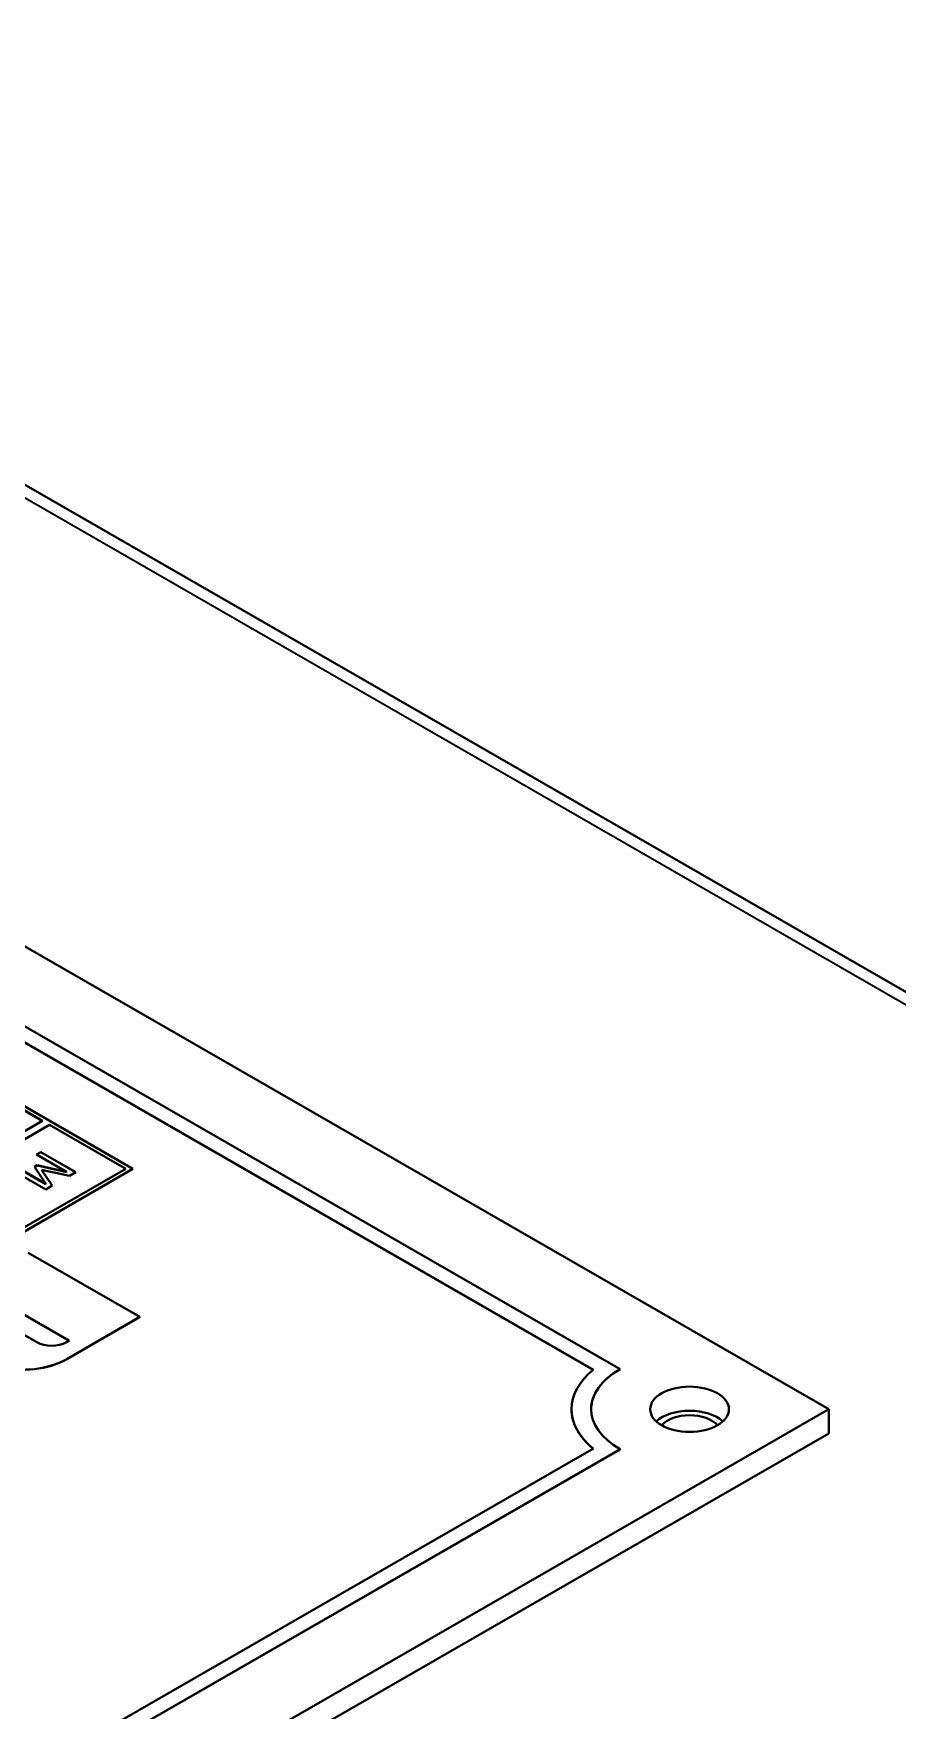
# Model space of a CAD drawing. Header units: millimetres. Extents: x 0 to 1682, y 0 to 1188.
# Drawn here: x 1465.42 to 1482.98, y 1055.87 to 1089.96 of the extents above; entities that cross this region are included whole.
import ezdxf

# ---------------------------------------------------------------- set-up
doc = ezdxf.new("R2010")
doc.units = ezdxf.units.MM
doc.header["$LTSCALE"] = 2
doc.layers.add('가시적인 것(ISO)', color=3, linetype='Continuous', lineweight=40)
doc.layers.add('가시적인 좁은 것(ISO)', color=3, linetype='Continuous', lineweight=35)

msp = doc.modelspace()

# ---------------------------------------------------------------- linework, layer by layer
at = {"layer": '가시적인 것(ISO)'}
for p, q in [((1599.223, 1003.634), (1449.316, 1089.959)), ((1447.644, 1081.534), (1481.586, 1061.988)), ((1477.343, 1062.806), (1449.059, 1079.094)), ((1449.035, 1078.782), (1476.801, 1062.792)), ((1476.799, 1062.79), (1449.035, 1078.778)), ((1453.867, 1074.696), (1467.443, 1066.878)), ((1464.049, 1068.751), (1465.605, 1067.855)), ((1465.602, 1067.853), (1464.049, 1068.748)), ((1465.605, 1067.855), (1453.018, 1060.607)), ((1453.16, 1060.526), (1465.746, 1067.774)), ((1465.746, 1067.77), (1453.163, 1060.524)), ((1465.746, 1067.774), (1467.302, 1066.878)), ((1465.746, 1067.77), (1465.746, 1067.774)), ((1467.299, 1066.876), (1465.746, 1067.77)), ((1465.487, 1067.166), (1465.575, 1067.217)), ((1466.096, 1066.815), (1465.487, 1067.166)), ((1465.49, 1067.164), (1465.575, 1067.213)), ((1465.575, 1067.217), (1466.282, 1066.809)), ((1465.575, 1067.213), (1465.575, 1067.217)), ((1465.575, 1067.213), (1466.279, 1066.808)), ((1467.302, 1066.878), (1462.249, 1063.968)), ((1467.443, 1066.878), (1462.264, 1063.895)), ((1467.443, 1066.875), (1462.264, 1063.892)), ((1465.676, 1066.46), (1464.969, 1066.867)), ((1465.063, 1066.922), (1465.672, 1066.571)), ((1465.063, 1066.918), (1465.672, 1066.567)), ((1465.442, 1066.916), (1465.499, 1066.949)), ((1465.672, 1066.571), (1465.442, 1066.916)), ((1465.444, 1066.913), (1465.499, 1066.945)), ((1465.499, 1066.949), (1466.096, 1066.815)), ((1465.499, 1066.945), (1465.499, 1066.949)), ((1465.499, 1066.945), (1466.096, 1066.812)), ((1466.154, 1066.735), (1465.584, 1066.86)), ((1465.584, 1066.86), (1465.806, 1066.535)), ((1465.584, 1066.857), (1465.584, 1066.86)), ((1465.584, 1066.857), (1465.805, 1066.535)), ((1466.096, 1066.812), (1466.096, 1066.815)), ((1466.282, 1066.809), (1466.154, 1066.735)), ((1467.443, 1066.875), (1467.443, 1066.878)), ((1465.672, 1066.567), (1465.672, 1066.571)), ((1465.806, 1066.535), (1465.676, 1066.46)), ((1467.585, 1063.865), (1465.316, 1065.171)), ((1464.947, 1064.077), (1466.15, 1063.384)), ((1466.147, 1063.383), (1464.947, 1064.074)), ((1466.099, 1063.009), (1467.585, 1063.865)), ((1467.585, 1063.861), (1466.099, 1063.006)), ((1467.585, 1063.861), (1467.585, 1063.865)), ((1465.491, 1063.351), (1464.889, 1063.698)), ((1466.15, 1063.384), (1466.092, 1063.351)), ((1477.343, 1062.803), (1477.343, 1062.806)), ((1481.586, 1061.988), (1436.331, 1035.928)), ((1476.357, 1061.988), (1476.357, 1061.991)), ((1481.586, 1061.988), (1481.586, 1061.498)), ((1481.586, 1061.498), (1436.331, 1035.437)), ((1476.801, 1061.191), (1437.721, 1038.686)), ((1437.745, 1038.374), (1477.343, 1061.177)), ((1477.343, 1061.174), (1437.745, 1038.371)), ((1477.343, 1061.174), (1477.343, 1061.177))]:
    msp.add_line(p, q, dxfattribs=at)
for centre, major_axis, start_param, end_param in [((1465.19, 1063.533), (-1.285, 0), 5.497787, 8.63938), ((1465.19, 1063.529), (-1.285, 0), 0, 2.356194), ((1465.791, 1063.525), (-0.425, 0), 0.785398, 2.356194), ((1478.757, 1061.991), (-2.4, 0), 5.665235, 6.901135), ((1478.757, 1061.991), (-2, 0), 5.497787, 7.068583), ((1478.757, 1061.988), (-2, 0), 5.497787, 6.281766), ((1478.757, 1061.988), (-2.4, 0), 0, 0.616253), ((1478.757, 1061.498), (-0.8, 0), 3.703008, 5.72177), ((1478.757, 1061.498), (0.64, 0), 0.471438, 2.670154)]:
    msp.add_ellipse(centre, major_axis=major_axis, ratio=0.575862, start_param=start_param, end_param=end_param, dxfattribs=at)
msp.add_ellipse((1478.757, 1061.988), major_axis=(0.8, 0), ratio=0.575862, dxfattribs=at)
at = {"layer": '가시적인 좁은 것(ISO)'}
for p, q in [((1598.824, 1003.594), (1448.917, 1089.92)), ((1466.099, 1063.006), (1466.099, 1063.009))]:
    msp.add_line(p, q, dxfattribs=at)

doc.saveas('drawing.dxf')
